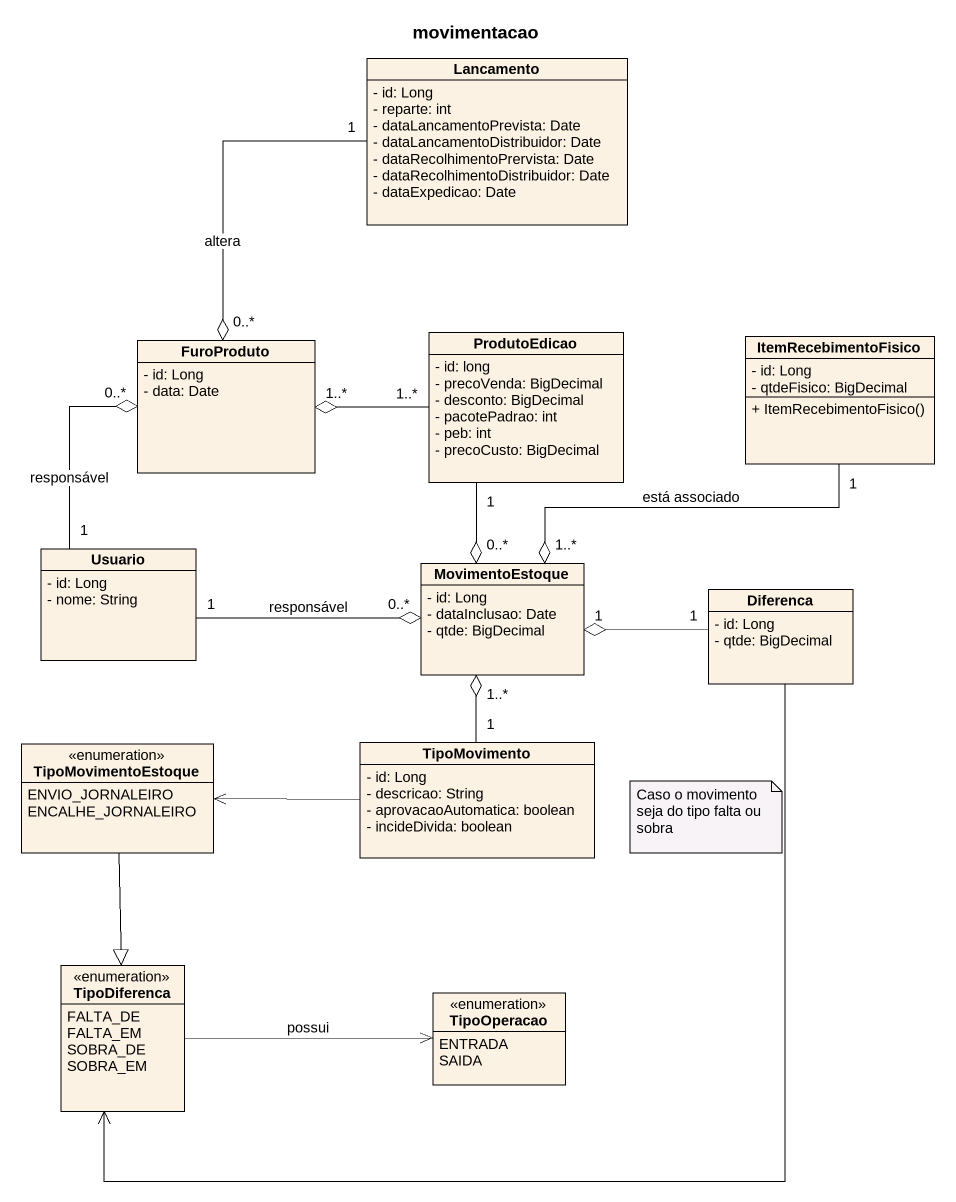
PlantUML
@startuml
title movimentacao
hide circle
hide empty members
skinparam classAttributeIconSize 0
class Lancamento {
  - id: Long
  - reparte: int
  - dataLancamentoPrevista: Date
  - dataLancamentoDistribuidor: Date
  - dataRecolhimentoPrervista: Date
  - dataRecolhimentoDistribuidor: Date
  - dataExpedicao: Date
}
class FuroProduto {
  - id: Long
  - data: Date
}
class ProdutoEdicao {
  - id: long
  - precoVenda: BigDecimal
  - desconto: BigDecimal
  - pacotePadrao: int
  - peb: int
  - precoCusto: BigDecimal
}
class ItemRecebimentoFisico {
  - id: Long
  - qtdeFisico: BigDecimal
  + ItemRecebimentoFisico()
}
class Usuario {
  - id: Long
  - nome: String
}
class MovimentoEstoque {
  - id: Long
  - dataInclusao: Date
  - qtde: BigDecimal
}
class Diferenca {
  - id: Long
  - qtde: BigDecimal
}
enum TipoMovimentoEstoque {
  ENVIO_JORNALEIRO
  ENCALHE_JORNALEIRO
}
class TipoMovimento {
  - id: Long
  - descricao: String
  - aprovacaoAutomatica: boolean
  - incideDivida: boolean
}
enum TipoDiferenca {
  FALTA_DE
  FALTA_EM
  SOBRA_DE
  SOBRA_EM
}
enum TipoOperacao {
  ENTRADA
  SAIDA
}
Lancamento "1" --o "0..*" FuroProduto : altera
ProdutoEdicao "1..*" -left-o "1..*" FuroProduto
ProdutoEdicao "1" --o "0..*" MovimentoEstoque
ItemRecebimentoFisico "1" --o "1..*" MovimentoEstoque : está associado
Usuario "1" -up-o "0..*" FuroProduto : responsável
Usuario "1" -right-o "0..*" MovimentoEstoque : responsável
Diferenca "1" -left-o "1" MovimentoEstoque
Diferenca --> TipoDiferenca
TipoMovimentoEstoque --|> TipoDiferenca
TipoMovimento "1" -up-o "1..*" MovimentoEstoque
TipoMovimento -left-> TipoMovimentoEstoque
TipoDiferenca -right-> TipoOperacao : possui
note as N1
  Caso o movimento seja do tipo falta ou sobra
end note
@enduml
